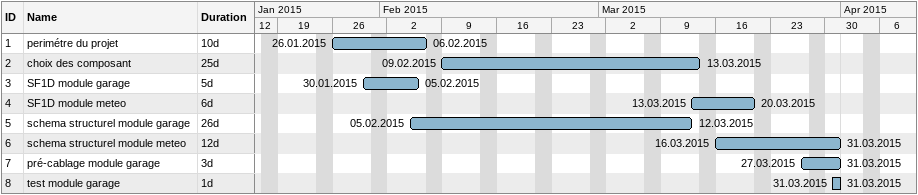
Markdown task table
| ID | Task | Duration | Start | Finish |
|---|---|---|---|---|
| 1 | perimétre du projet | 10d | 2015-01-26 | 2015-02-06 |
| 2 | choix des composant | 25d | 2015-02-09 | 2015-03-13 |
| 3 | SF1D module garage | 5d | 2015-01-30 | 2015-02-05 |
| 4 | SF1D module meteo | 6d | 2015-03-13 | 2015-03-20 |
| 5 | schema structurel module garage | 26d | 2015-02-05 | 2015-03-12 |
| 6 | schema structurel module meteo | 12d | 2015-03-16 | 2015-03-31 |
| 7 | pré-cablage module garage | 3d | 2015-03-27 | 2015-03-31 |
| 8 | test module garage | 1d | 2015-03-31 | 2015-03-31 |
